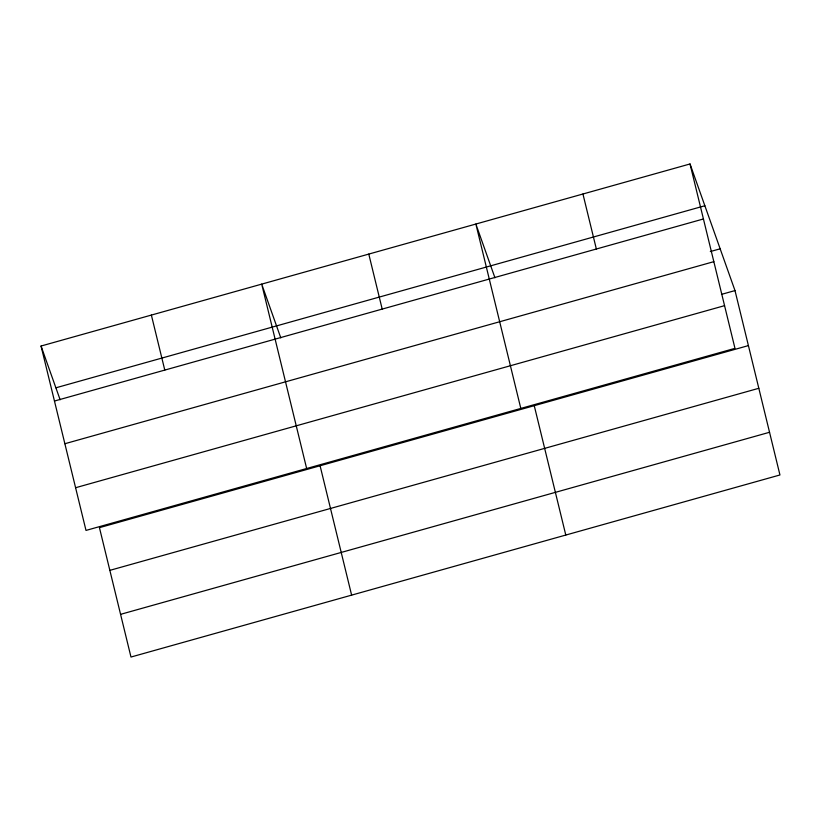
<?xml version="1.0" encoding="UTF-8"?>
<svg xmlns="http://www.w3.org/2000/svg" width="821" height="821" viewBox="0 0 821 821"><rect width="100%" height="100%" fill="white"/><g stroke="black" fill="none" stroke-linecap="round" stroke-linejoin="round"><path stroke-width="1.23" d="M690.02 163.964L734.969 348.35L86 530.417L41.05 346.031L690.02 163.964L735 290.583L779.95 474.969L130.98 657.036L99.444 527.657L748.413 345.6M55.89 387.81L704.87 205.743M54.463 401.038L703.433 218.971M710.309 251.565L720.161 248.804M64.869 443.73L713.839 261.663M721.464 294.38L735 290.583M75.594 487.725L724.563 305.658M109.85 570.359L758.82 388.292M120.574 614.344L769.544 432.277M494.95 277.785L475.862 224.041L520.812 408.427M280.792 337.872L261.704 284.128L306.654 468.514M41.05 346.031L60.138 399.776M582.941 194.002L596.354 249.009M534.245 405.677L565.792 535.056M368.783 254.079L382.196 309.096M320.087 465.764L351.624 595.133M151.372 315.079L164.785 370.086"/></g></svg>
